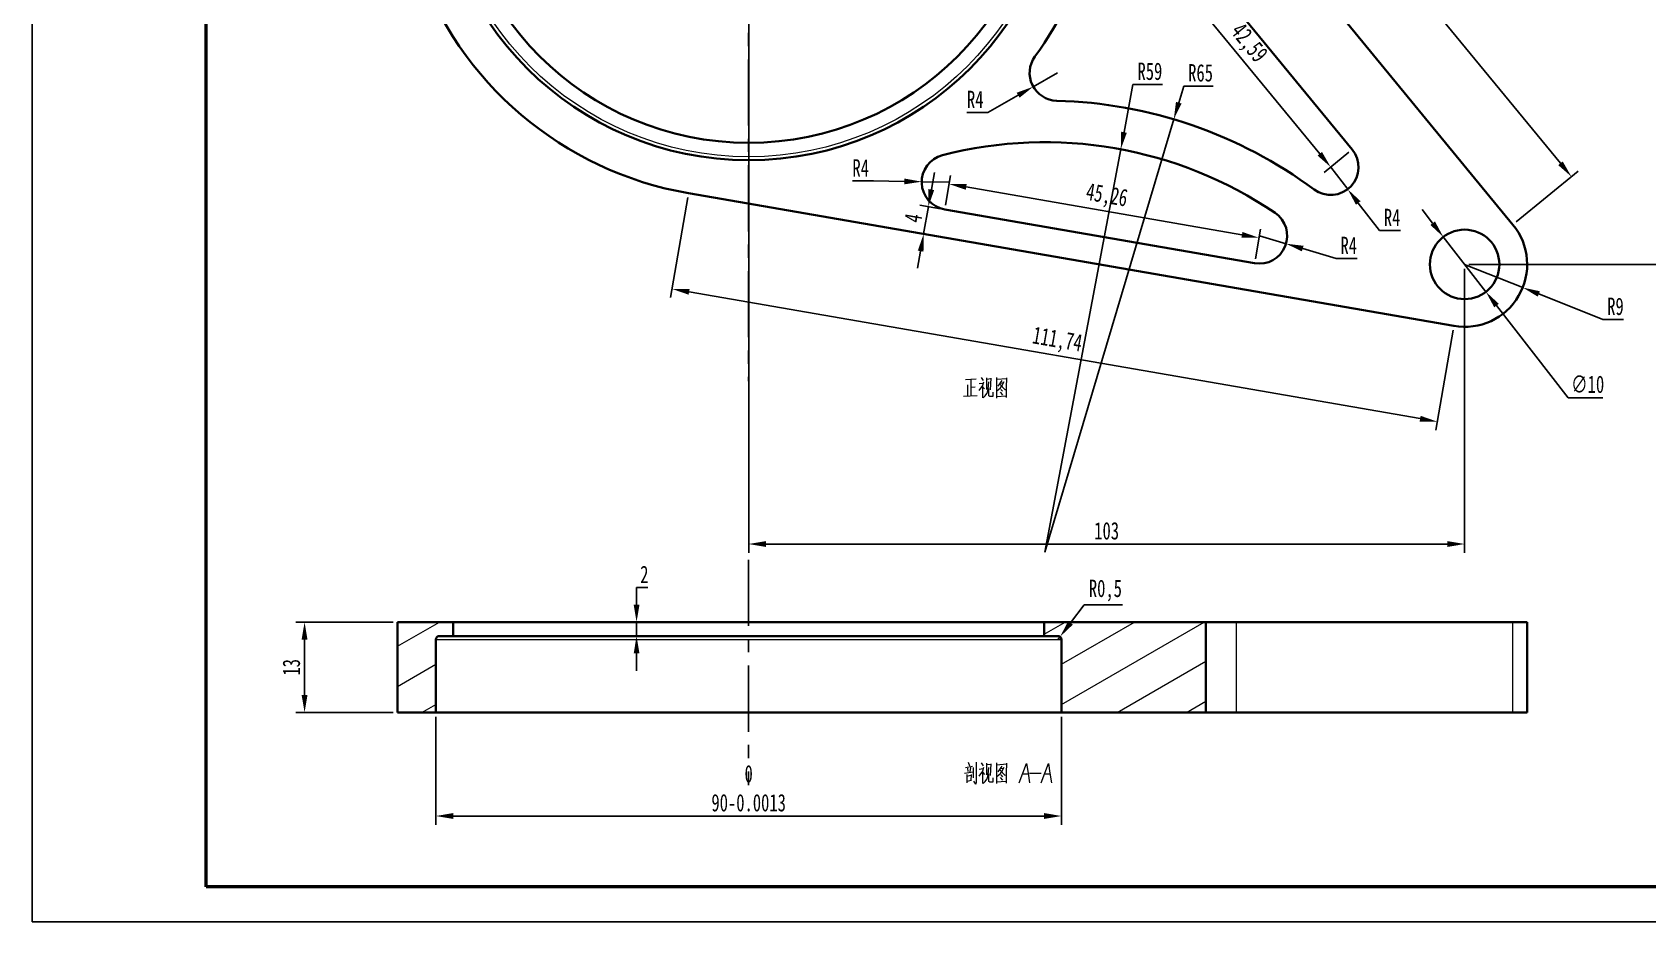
# Model space of a CAD drawing. Header units: millimetres. Extents: x 1050 to 2021, y 766 to 1186.
# Drawn here: x 1050 to 1282.4, y 765.6 to 893.7 of the extents above; entities that cross this region are included whole.
import ezdxf

# ---------------------------------------------------------------- set-up
doc = ezdxf.new("R2010")
doc.units = ezdxf.units.MM
doc.header["$LTSCALE"] = 0.3
doc.linetypes.add('CENTER', pattern=[50.8, 31.75, -6.35, 6.35, -6.35])
for name, color, linetype, lineweight in [('尺寸线', 3, 'Continuous', 25), ('粗实线', 7, 'Continuous', 50), ('细点画线', 1, 'CENTER', 25)]:
    doc.layers.add(name, color=color, linetype=linetype, lineweight=lineweight)
doc.styles.add('NUT Standard', font='simfang.ttf', dxfattribs={"width": 0.7, "height": 2.5})
doc.dimstyles.new('NUT Standard', dxfattribs={"dimtxt": 2.5, "dimasz": 2.5, "dimexe": 1.25, "dimexo": 0.625, "dimtad": 1, "dimtoh": 1, "dimtxsty": 'NUT Standard', "dimcen": 2.5, "dimadec": 0, "dimazin": 0, "dimtfac": 1, "dimtmove": 0, "dimatfit": 3, "dimfxl": 1, "dimarcsym": 0})
doc.dimstyles.new('NUT 公差', dxfattribs={"dimtxt": 2.5, "dimasz": 2.5, "dimexe": 1.25, "dimexo": 0.625, "dimtad": 1, "dimtoh": 1, "dimtxsty": 'NUT Standard', "dimcen": 2.5, "dimadec": 0, "dimazin": 0, "dimtol": 1, "dimtm": 1e-09, "dimtfac": 1, "dimtmove": 0, "dimatfit": 3, "dimfxl": 1, "dimarcsym": 0})

# ---------------------------------------------------------------- blocks, each defined once
blk = doc.blocks.new('*D16')
at = {"layer": 'Defpoints', "color": 0, "transparency": 16777216}
for p in [(1223.3, 914.36), (1271.47, 872.89), (1263.05, 865.98)]:
    blk.add_point(p, dxfattribs=at)
at = {"layer": '尺寸线', "color": 0, "lineweight": -2, "transparency": 16777216}
for p, q in [((1223.78, 914.76), (1232.69, 922.08)), ((1233.31, 919.35), (1269.88, 874.83)), ((1263.53, 866.37), (1272.44, 873.69))]:
    blk.add_line(p, q, dxfattribs=at)
at = {"layer": '尺寸线', "color": 0, "transparency": 16777216}
for points in [[(1233.63, 919.62), (1232.98, 919.09), (1231.72, 921.28)], [(1270.21, 875.09), (1269.56, 874.56), (1271.47, 872.89)]]:
    blk.add_solid(points, dxfattribs=at)
at = {"layer": '尺寸线', "color": 0, "transparency": 16777216, "insert": (1253.19, 898.4), "char_height": 2.5, "attachment_point": 5, "rotation": 309.4039, "style": 'NUT Standard'}
blk.add_mtext('62,62', dxfattribs=at)
blk = doc.blocks.new('*D17')
at = {"layer": 'Defpoints', "color": 0, "transparency": 16777216}
for p in [(1253.03, 864.22), (1259.16, 856.31)]:
    blk.add_point(p, dxfattribs=at)
at = {"layer": '尺寸线', "color": 0, "lineweight": -2, "transparency": 16777216}
for p, q in [((1251.5, 866.19), (1249.97, 868.17)), ((1253.03, 864.22), (1259.16, 856.31)), ((1271, 841.03), (1260.69, 854.33)), ((1275.98, 841.03), (1271, 841.03))]:
    blk.add_line(p, q, dxfattribs=at)
at = {"layer": '尺寸线', "color": 0, "transparency": 16777216}
for points in [[(1251.83, 866.45), (1251.17, 865.94), (1253.03, 864.22)], [(1261.02, 854.59), (1260.36, 854.08), (1259.16, 856.31)]]:
    blk.add_solid(points, dxfattribs=at)
at = {"layer": '尺寸线', "color": 0, "transparency": 16777216, "insert": (1273.8, 842.99), "char_height": 2.5, "attachment_point": 5, "style": 'NUT Standard'}
blk.add_mtext('∅10', dxfattribs=at)
blk = doc.blocks.new('*D18')
at = {"layer": 'Defpoints', "color": 0, "transparency": 16777216}
for p in [(1256.1, 860.26), (1264.46, 856.93)]:
    blk.add_point(p, dxfattribs=at)
at = {"layer": '尺寸线', "color": 0, "lineweight": -2, "transparency": 16777216}
for p, q in [((1256.1, 860.26), (1264.46, 856.93)), ((1276, 852.32), (1266.78, 856)), ((1278.97, 852.32), (1276, 852.32))]:
    blk.add_line(p, q, dxfattribs=at)
at = {"layer": '尺寸线', "color": 0, "transparency": 16777216}
blk.add_solid([(1266.93, 856.39), (1266.62, 855.62), (1264.46, 856.93)], dxfattribs=at)
at = {"layer": '尺寸线', "color": 0, "transparency": 16777216, "insert": (1277.8, 854.21), "char_height": 2.5, "attachment_point": 5, "style": 'NUT Standard'}
blk.add_mtext('R9', dxfattribs=at)
blk = doc.blocks.new('*D37')
at = {"layer": 'Defpoints', "color": 0, "transparency": 16777216}
for p in [(1212.89, 909.7), (1209.81, 907.17), (1239.93, 876.79)]:
    blk.add_point(p, dxfattribs=at)
at = {"layer": '尺寸线', "color": 0, "lineweight": -2, "transparency": 16777216}
for p, q in [((1212.41, 909.31), (1208.84, 906.38)), ((1235.26, 876.19), (1211.39, 905.24)), ((1239.45, 876.4), (1235.88, 873.47))]:
    blk.add_line(p, q, dxfattribs=at)
at = {"layer": '尺寸线', "color": 0, "transparency": 16777216}
for points in [[(1211.72, 905.5), (1211.07, 904.97), (1209.81, 907.17)], [(1235.58, 876.46), (1234.94, 875.93), (1236.84, 874.26)]]:
    blk.add_solid(points, dxfattribs=at)
at = {"layer": '尺寸线', "color": 0, "transparency": 16777216, "insert": (1224.92, 892.03), "char_height": 2.5, "attachment_point": 5, "rotation": 309.4039, "style": 'NUT Standard'}
blk.add_mtext('42,59', dxfattribs=at)
blk = doc.blocks.new('*D38')
at = {"layer": 'Defpoints', "color": 0, "transparency": 16777216}
for p in [(1236.84, 874.25), (1239.28, 871.08)]:
    blk.add_point(p, dxfattribs=at)
at = {"layer": '尺寸线', "color": 0, "lineweight": -2, "transparency": 16777216}
for p, q in [((1236.84, 874.25), (1239.28, 871.08)), ((1243.85, 865.14), (1240.8, 869.1)), ((1246.87, 865.14), (1243.85, 865.14))]:
    blk.add_line(p, q, dxfattribs=at)
at = {"layer": '尺寸线', "color": 0, "transparency": 16777216}
blk.add_solid([(1241.13, 869.36), (1240.47, 868.85), (1239.28, 871.08)], dxfattribs=at)
at = {"layer": '尺寸线', "color": 0, "transparency": 16777216, "insert": (1245.67, 867.02), "char_height": 2.5, "attachment_point": 5, "style": 'NUT Standard'}
blk.add_mtext('R4', dxfattribs=at)
blk = doc.blocks.new('*D39')
at = {"layer": 'Defpoints', "color": 0, "transparency": 16777216}
for p in [(1214.26, 881.15), (1195.71, 818.85)]:
    blk.add_point(p, dxfattribs=at)
at = {"layer": '尺寸线', "color": 0, "lineweight": -2, "transparency": 16777216}
for p, q in [((1215.68, 885.94), (1214.97, 883.54)), ((1219.91, 885.94), (1215.68, 885.94)), ((1195.71, 818.85), (1214.26, 881.15))]:
    blk.add_line(p, q, dxfattribs=at)
at = {"layer": '尺寸线', "color": 0, "transparency": 16777216}
blk.add_solid([(1214.57, 883.66), (1215.37, 883.43), (1214.26, 881.15)], dxfattribs=at)
at = {"layer": '尺寸线', "color": 0, "transparency": 16777216, "insert": (1218.11, 887.83), "char_height": 2.5, "attachment_point": 5, "style": 'NUT Standard'}
blk.add_mtext('R65', dxfattribs=at)
blk = doc.blocks.new('*D40')
at = {"layer": 'Defpoints', "color": 0, "transparency": 16777216}
for p in [(1197.51, 887.83), (1194.04, 885.85)]:
    blk.add_point(p, dxfattribs=at)
at = {"layer": '尺寸线', "color": 0, "lineweight": -2, "transparency": 16777216}
for p, q in [((1197.51, 887.83), (1194.04, 885.85)), ((1187.51, 882.15), (1191.86, 884.62)), ((1184.5, 882.15), (1187.51, 882.15))]:
    blk.add_line(p, q, dxfattribs=at)
at = {"layer": '尺寸线', "color": 0, "transparency": 16777216}
blk.add_solid([(1191.66, 884.98), (1192.07, 884.26), (1194.04, 885.85)], dxfattribs=at)
at = {"layer": '尺寸线', "color": 0, "transparency": 16777216, "insert": (1185.69, 884.02), "char_height": 2.5, "attachment_point": 5, "style": 'NUT Standard'}
blk.add_mtext('R4', dxfattribs=at)
blk = doc.blocks.new('*D42')
at = {"layer": 'Defpoints', "color": 0, "transparency": 16777216}
for p in [(1206.63, 876.83), (1195.71, 818.85)]:
    blk.add_point(p, dxfattribs=at)
at = {"layer": '尺寸线', "color": 0, "lineweight": -2, "transparency": 16777216}
for p, q in [((1208.39, 886.16), (1207.1, 879.29)), ((1212.63, 886.16), (1208.39, 886.16)), ((1195.71, 818.85), (1206.63, 876.83))]:
    blk.add_line(p, q, dxfattribs=at)
at = {"layer": '尺寸线', "color": 0, "transparency": 16777216}
blk.add_solid([(1206.69, 879.37), (1207.5, 879.21), (1206.63, 876.83)], dxfattribs=at)
at = {"layer": '尺寸线', "color": 0, "transparency": 16777216, "insert": (1210.82, 888.05), "char_height": 2.5, "attachment_point": 5, "style": 'NUT Standard'}
blk.add_mtext('R59', dxfattribs=at)
blk = doc.blocks.new('*D43')
at = {"layer": 'Defpoints', "color": 0, "transparency": 16777216}
for p in [(1177.99, 872.17), (1181.99, 872.11)]:
    blk.add_point(p, dxfattribs=at)
at = {"layer": '尺寸线', "color": 0, "lineweight": -2, "transparency": 16777216}
for p, q in [((1168.02, 872.28), (1171.04, 872.28)), ((1171.04, 872.28), (1175.49, 872.21)), ((1181.99, 872.11), (1177.99, 872.17))]:
    blk.add_line(p, q, dxfattribs=at)
at = {"layer": '尺寸线', "color": 0, "transparency": 16777216}
blk.add_solid([(1175.49, 872.63), (1175.48, 871.79), (1177.99, 872.17)], dxfattribs=at)
at = {"layer": '尺寸线', "color": 0, "transparency": 16777216, "insert": (1169.22, 874.15), "char_height": 2.5, "attachment_point": 5, "style": 'NUT Standard'}
blk.add_mtext('R4', dxfattribs=at)
blk = doc.blocks.new('*D44')
at = {"layer": 'Defpoints', "color": 0, "transparency": 16777216}
for p in [(1226.58, 864.37), (1230.41, 863.24)]:
    blk.add_point(p, dxfattribs=at)
at = {"layer": '尺寸线', "color": 0, "lineweight": -2, "transparency": 16777216}
for p, q in [((1226.58, 864.37), (1230.41, 863.24)), ((1237.61, 861.13), (1232.81, 862.54)), ((1240.62, 861.13), (1237.61, 861.13))]:
    blk.add_line(p, q, dxfattribs=at)
at = {"layer": '尺寸线', "color": 0, "transparency": 16777216}
blk.add_solid([(1232.93, 862.94), (1232.69, 862.14), (1230.41, 863.24)], dxfattribs=at)
at = {"layer": '尺寸线', "color": 0, "transparency": 16777216, "insert": (1239.43, 863), "char_height": 2.5, "attachment_point": 5, "style": 'NUT Standard'}
blk.add_mtext('R4', dxfattribs=at)
blk = doc.blocks.new('*D45')
at = {"layer": 'Defpoints', "color": 0, "transparency": 16777216}
for p in [(1181.94, 871.83), (1181.3, 868.17), (1225.89, 860.43)]:
    blk.add_point(p, dxfattribs=at)
at = {"layer": '尺寸线', "color": 0, "lineweight": -2, "transparency": 16777216}
for p, q in [((1181.41, 868.79), (1182.15, 873.06)), ((1224.06, 864.52), (1184.4, 871.41)), ((1226, 861.05), (1226.74, 865.32))]:
    blk.add_line(p, q, dxfattribs=at)
at = {"layer": '尺寸线', "color": 0, "transparency": 16777216}
for points in [[(1184.47, 871.82), (1184.33, 871), (1181.94, 871.83)], [(1224.14, 864.93), (1223.99, 864.11), (1226.53, 864.09)]]:
    blk.add_solid(points, dxfattribs=at)
at = {"layer": '尺寸线', "color": 0, "transparency": 16777216, "insert": (1204.59, 870), "char_height": 2.5, "attachment_point": 5, "rotation": 350.1524, "style": 'NUT Standard'}
blk.add_mtext('45,26', dxfattribs=at)
blk = doc.blocks.new('*D46')
at = {"layer": 'Defpoints', "color": 0, "transparency": 16777216}
for p in [(1144.46, 870.51), (1142.07, 856.73), (1254.56, 851.4)]:
    blk.add_point(p, dxfattribs=at)
at = {"layer": '尺寸线', "color": 0, "lineweight": -2, "transparency": 16777216}
for p, q in [((1144.35, 869.89), (1141.85, 855.5)), ((1249.7, 838.05), (1144.53, 856.31)), ((1254.45, 850.78), (1251.95, 836.39))]:
    blk.add_line(p, q, dxfattribs=at)
at = {"layer": '尺寸线', "color": 0, "transparency": 16777216}
for points in [[(1144.6, 856.72), (1144.46, 855.9), (1142.07, 856.73)], [(1249.77, 838.46), (1249.63, 837.64), (1252.17, 837.62)]]:
    blk.add_solid(points, dxfattribs=at)
at = {"layer": '尺寸线', "color": 0, "transparency": 16777216, "insert": (1197.47, 849.22), "char_height": 2.5, "attachment_point": 5, "rotation": 350.1524, "style": 'NUT Standard'}
blk.add_mtext('111,74', dxfattribs=at)
blk = doc.blocks.new('*D47')
at = {"layer": 'Defpoints', "color": 0, "transparency": 16777216}
for p in [(1199.33, 1035.26), (1256.1, 860.26), (1303.67, 860.26)]:
    blk.add_point(p, dxfattribs=at)
at = {"layer": '尺寸线', "color": 0, "lineweight": -2, "transparency": 16777216}
for p, q in [((1199.96, 1035.26), (1304.92, 1035.26)), ((1303.67, 1032.76), (1303.67, 862.76)), ((1256.72, 860.26), (1304.92, 860.26))]:
    blk.add_line(p, q, dxfattribs=at)
at = {"layer": '尺寸线', "color": 0, "transparency": 16777216}
for points in [[(1303.26, 1032.76), (1304.09, 1032.76), (1303.67, 1035.26)], [(1303.26, 862.76), (1304.09, 862.76), (1303.67, 860.26)]]:
    blk.add_solid(points, dxfattribs=at)
at = {"layer": '尺寸线', "color": 0, "transparency": 16777216, "insert": (1301.79, 947.76), "char_height": 2.5, "attachment_point": 5, "rotation": 90, "style": 'NUT Standard'}
blk.add_mtext('175', dxfattribs=at)
blk = doc.blocks.new('*D49')
at = {"layer": 'Defpoints', "color": 0, "transparency": 16777216}
for p in [(1181.3, 868.17), (1178.27, 864.64), (1180.62, 864.23)]:
    blk.add_point(p, dxfattribs=at)
at = {"layer": '尺寸线', "color": 0, "lineweight": -2, "transparency": 16777216}
for p, q in [((1179.38, 871.04), (1179.81, 873.51)), ((1180.69, 868.28), (1177.72, 868.79)), ((1178.95, 868.58), (1178.27, 864.64)), ((1180, 864.34), (1177.04, 864.85)), ((1177.84, 862.18), (1177.41, 859.71))]:
    blk.add_line(p, q, dxfattribs=at)
at = {"layer": '尺寸线', "color": 0, "transparency": 16777216}
for points in [[(1178.97, 871.11), (1179.79, 870.97), (1178.95, 868.58)], [(1177.43, 862.25), (1178.25, 862.1), (1178.27, 864.64)]]:
    blk.add_solid(points, dxfattribs=at)
at = {"layer": '尺寸线', "color": 0, "transparency": 16777216, "insert": (1176.76, 866.93), "char_height": 2.5, "attachment_point": 5, "rotation": 80.1524, "style": 'NUT Standard'}
blk.add_mtext('4', dxfattribs=at)
blk = doc.blocks.new('*D52')
at = {"layer": 'Defpoints', "color": 0, "transparency": 16777216}
for p in [(1089.21, 808.75), (1102.6, 808.75), (1102.6, 795.75)]:
    blk.add_point(p, dxfattribs=at)
at = {"layer": '尺寸线', "color": 0, "lineweight": -2, "transparency": 16777216}
for p, q in [((1101.97, 808.75), (1087.96, 808.75)), ((1089.21, 798.25), (1089.21, 806.25)), ((1101.97, 795.75), (1087.96, 795.75))]:
    blk.add_line(p, q, dxfattribs=at)
at = {"layer": '尺寸线', "color": 0, "transparency": 16777216}
for points in [[(1088.79, 806.25), (1089.63, 806.25), (1089.21, 808.75)], [(1088.79, 798.25), (1089.63, 798.25), (1089.21, 795.75)]]:
    blk.add_solid(points, dxfattribs=at)
at = {"layer": '尺寸线', "color": 0, "transparency": 16777216, "insert": (1087.32, 802.25), "char_height": 2.5, "attachment_point": 5, "rotation": 90, "style": 'NUT Standard'}
blk.add_mtext('13', dxfattribs=at)
blk = doc.blocks.new('*D53')
at = {"layer": 'Defpoints', "color": 0, "transparency": 16777216}
for p in [(1197.9, 806.65), (1197.6, 806.25)]:
    blk.add_point(p, dxfattribs=at)
at = {"layer": '尺寸线', "color": 0, "lineweight": -2, "transparency": 16777216}
for p, q in [((1201.35, 811.23), (1199.4, 808.65)), ((1206.86, 811.23), (1201.35, 811.23)), ((1197.6, 806.25), (1197.9, 806.65))]:
    blk.add_line(p, q, dxfattribs=at)
at = {"layer": '尺寸线', "color": 0, "transparency": 16777216}
blk.add_solid([(1199.07, 808.9), (1199.74, 808.4), (1197.9, 806.65)], dxfattribs=at)
at = {"layer": '尺寸线', "color": 0, "transparency": 16777216, "insert": (1204.42, 813.3), "char_height": 2.5, "attachment_point": 5, "style": 'NUT Standard'}
blk.add_mtext('R0,5', dxfattribs=at)
blk = doc.blocks.new('*D54')
at = {"layer": 'Defpoints', "color": 0, "transparency": 16777216}
for p in [(1110.6, 808.75), (1136.97, 808.75), (1110.6, 806.75)]:
    blk.add_point(p, dxfattribs=at)
at = {"layer": '尺寸线', "color": 0, "lineweight": -2, "transparency": 16777216}
for p, q in [((1136.97, 811.25), (1136.97, 813.75)), ((1136.97, 813.75), (1138.59, 813.75)), ((1111.22, 808.75), (1138.22, 808.75)), ((1136.97, 806.75), (1136.97, 808.75)), ((1111.22, 806.75), (1138.22, 806.75)), ((1136.97, 804.25), (1136.97, 801.75))]:
    blk.add_line(p, q, dxfattribs=at)
at = {"layer": '尺寸线', "color": 0, "transparency": 16777216}
for points in [[(1136.56, 811.25), (1137.39, 811.25), (1136.97, 808.75)], [(1136.56, 804.25), (1137.39, 804.25), (1136.97, 806.75)]]:
    blk.add_solid(points, dxfattribs=at)
at = {"layer": '尺寸线', "color": 0, "transparency": 16777216, "insert": (1138.09, 815.63), "char_height": 2.5, "attachment_point": 5, "style": 'NUT Standard'}
blk.add_mtext('2', dxfattribs=at)
blk = doc.blocks.new('*D59')
at = {"layer": 'Defpoints', "color": 0, "transparency": 16777216}
for p in [(1153.1, 920.26), (1256.1, 860.26), (1256.1, 820)]:
    blk.add_point(p, dxfattribs=at)
at = {"layer": '尺寸线', "color": 0, "lineweight": -2, "transparency": 16777216}
for p, q in [((1153.1, 919.64), (1153.1, 818.75)), ((1256.1, 859.64), (1256.1, 818.75)), ((1155.6, 820), (1253.6, 820))]:
    blk.add_line(p, q, dxfattribs=at)
at = {"layer": '尺寸线', "color": 0, "transparency": 16777216}
for points in [[(1155.6, 820.42), (1155.6, 819.58), (1153.1, 820)], [(1253.6, 820.42), (1253.6, 819.58), (1256.1, 820)]]:
    blk.add_solid(points, dxfattribs=at)
at = {"layer": '尺寸线', "color": 0, "transparency": 16777216, "insert": (1204.6, 821.89), "char_height": 2.5, "attachment_point": 5, "style": 'NUT Standard'}
blk.add_mtext('103', dxfattribs=at)
blk = doc.blocks.new('*D61')
at = {"layer": 'Defpoints', "color": 0, "transparency": 16777216}
for p in [(1108.1, 795.75), (1198.1, 795.75), (1198.1, 780.84)]:
    blk.add_point(p, dxfattribs=at)
at = {"layer": '尺寸线', "color": 0, "lineweight": -2, "transparency": 16777216}
for p, q in [((1108.1, 795.13), (1108.1, 779.59)), ((1198.1, 795.13), (1198.1, 779.59)), ((1110.6, 780.84), (1195.6, 780.84))]:
    blk.add_line(p, q, dxfattribs=at)
at = {"layer": '尺寸线', "color": 0, "transparency": 16777216}
for points in [[(1110.6, 781.26), (1110.6, 780.42), (1108.1, 780.84)], [(1195.6, 781.26), (1195.6, 780.42), (1198.1, 780.84)]]:
    blk.add_solid(points, dxfattribs=at)
at = {"layer": '尺寸线', "color": 0, "transparency": 16777216, "insert": (1153.1, 784.82), "char_height": 2.5, "width": 4.88, "attachment_point": 5, "style": 'NUT Standard'}
blk.add_mtext('0\\P90-0.0013', dxfattribs=at)

msp = doc.modelspace()

# ---------------------------------------------------------------- linework, layer by layer
for p, q in [((1050.042, 765.619), (1050.042, 1062.619)), ((1470.042, 765.619), (1050.042, 765.619))]:
    msp.add_line(p, q)
at = {"color": 7, "lineweight": 35}
for p, q in [((1223.298, 914.364), (1263.05, 865.976)), ((1239.928, 876.793), (1212.891, 909.703)), ((1254.556, 851.396), (1144.459, 870.507)), ((1225.892, 860.432), (1181.301, 868.172)), ((1110.596, 808.752), (1102.596, 808.752)), ((1102.596, 795.752), (1102.596, 808.752)), ((1195.596, 808.752), (1110.596, 808.752)), ((1110.596, 806.752), (1110.596, 808.752)), ((1195.596, 806.752), (1195.596, 808.752)), ((1218.89, 808.752), (1195.596, 808.752)), ((1218.89, 795.752), (1218.89, 808.752)), ((1223.298, 808.752), (1218.89, 808.752)), ((1223.298, 808.752), (1263.05, 808.752)), ((1265.096, 808.752), (1263.05, 808.752)), ((1265.096, 795.752), (1265.096, 808.752)), ((1108.596, 806.752), (1110.596, 806.752)), ((1110.596, 806.752), (1195.596, 806.752)), ((1195.596, 806.752), (1197.596, 806.752)), ((1108.096, 806.252), (1108.096, 795.752)), ((1198.096, 806.252), (1198.096, 795.752)), ((1108.096, 795.752), (1102.596, 795.752)), ((1108.096, 795.752), (1198.096, 795.752)), ((1218.89, 795.752), (1198.096, 795.752)), ((1223.298, 795.752), (1218.89, 795.752)), ((1223.298, 795.752), (1263.05, 795.752)), ((1265.096, 795.752), (1263.05, 795.752))]:
    msp.add_line(p, q, dxfattribs=at)
at = {"color": 7, "lineweight": 13}
for p, q in [((1102.596, 805.279), (1108.612, 808.752)), ((1195.596, 807.011), (1198.612, 808.752)), ((1198.096, 796.907), (1218.612, 808.752)), ((1198.096, 802.68), (1208.612, 808.752)), ((1223.298, 795.752), (1223.298, 808.752)), ((1263.05, 795.752), (1263.05, 808.752)), ((1108.096, 806.252), (1198.096, 806.252)), ((1102.596, 799.505), (1108.096, 802.68)), ((1206.096, 795.752), (1218.89, 803.139)), ((1216.096, 795.752), (1218.89, 797.366)), ((1106.096, 795.752), (1108.096, 796.907))]:
    msp.add_line(p, q, dxfattribs=at)
for points in [[(1184.301, 843.703), (1185.806, 843.773)], [(1185.071, 843.703), (1185.071, 842.548), (1185.071, 841.358)], [(1186.541, 843.983), (1186.821, 843.563)], [(1187.311, 843.948), (1187.311, 842.268)], [(1187.976, 843.773), (1187.311, 843.703)], [(1187.906, 842.198), (1187.976, 843.878)], [(1188.746, 843.983), (1188.746, 842.513), (1188.746, 841.008)], [(1188.746, 843.948), (1188.746, 842.548), (1188.746, 841.148)], [(1190.216, 843.808), (1188.746, 843.668)], [(1190.181, 841.183), (1190.181, 842.548), (1190.216, 843.948)], [(1184.021, 841.288), (1185.981, 841.393)], [(1184.581, 842.898), (1184.581, 841.323)], [(1185.071, 842.583), (1185.701, 842.653)], [(1186.891, 843.318), (1186.716, 842.828), (1186.226, 842.093)], [(1186.261, 843.108), (1186.821, 843.178)], [(1186.716, 842.828), (1186.716, 841.043)], [(1186.716, 842.653), (1187.031, 842.338)], [(1186.821, 841.043), (1187.101, 841.323)], [(1187.101, 841.323), (1187.346, 841.673)], [(1187.521, 842.303), (1187.346, 841.673)], [(1187.626, 843.353), (1187.521, 842.303)], [(1187.661, 841.323), (1187.661, 842.408)], [(1187.801, 841.218), (1187.661, 841.323)], [(1188.221, 841.848), (1188.221, 841.218)], [(1188.746, 841.253), (1190.111, 841.358)], [(1188.816, 842.058), (1189.306, 842.478)], [(1189.516, 843.528), (1188.956, 842.723)], [(1189.271, 842.968), (1189.971, 842.233)], [(1189.271, 841.883), (1189.621, 841.498)], [(1189.306, 843.178), (1189.761, 843.248)], [(1189.306, 842.478), (1189.516, 842.758)], [(1189.376, 842.268), (1189.621, 841.988)], [(1189.516, 842.758), (1189.866, 843.388)], [(1189.971, 842.233), (1190.146, 842.268)], [(1190.181, 841.078), (1190.181, 841.183), (1190.111, 841.358)], [(1188.221, 841.218), (1187.801, 841.218)], [(1184.301, 787.842), (1185.281, 788.017)], [(1184.686, 788.577), (1184.861, 788.052)], [(1185.456, 786.337), (1185.456, 787.842)], [(1185.806, 788.577), (1185.806, 787.177), (1185.806, 785.742), (1185.771, 785.427), (1185.491, 785.847)], [(1186.541, 788.472), (1186.821, 788.052)], [(1187.311, 788.437), (1187.311, 786.757)], [(1187.976, 788.262), (1187.311, 788.192)], [(1187.626, 787.842), (1187.521, 786.792)], [(1187.906, 786.687), (1187.976, 788.367)], [(1188.746, 788.472), (1188.746, 787.002), (1188.746, 785.497)], [(1188.746, 788.437), (1188.746, 787.037), (1188.746, 785.637)], [(1190.216, 788.297), (1188.746, 788.157)], [(1189.516, 788.017), (1188.956, 787.212)], [(1189.516, 787.247), (1189.866, 787.877)], [(1190.181, 785.672), (1190.181, 787.037), (1190.216, 788.437)], [(1192.036, 785.602), (1192.561, 787.002), (1193.086, 788.402), (1193.296, 787.002), (1193.506, 785.602)], [(1195.186, 785.602), (1195.711, 787.002), (1196.236, 788.402), (1196.446, 787.002), (1196.656, 785.602)], [(1184.126, 787.002), (1185.386, 787.212)], [(1184.476, 786.827), (1184.476, 785.637)], [(1184.476, 786.582), (1185.071, 786.722)], [(1185.141, 785.952), (1184.476, 785.812)], [(1184.581, 787.737), (1184.651, 787.247)], [(1185.036, 787.807), (1184.896, 787.212)], [(1185.106, 786.827), (1185.071, 785.952)], [(1186.891, 787.807), (1186.716, 787.317), (1186.226, 786.582)], [(1186.261, 787.597), (1186.821, 787.667)], [(1186.716, 787.317), (1186.716, 785.532)], [(1186.716, 787.142), (1187.031, 786.827)], [(1186.821, 785.532), (1187.101, 785.812)], [(1187.101, 785.812), (1187.346, 786.162)], [(1187.521, 786.792), (1187.346, 786.162)], [(1187.661, 785.812), (1187.661, 786.897)], [(1187.801, 785.707), (1187.661, 785.812)], [(1188.221, 785.707), (1187.801, 785.707)], [(1188.221, 786.337), (1188.221, 785.707)], [(1188.746, 785.742), (1190.111, 785.847)], [(1188.816, 786.547), (1189.306, 786.967)], [(1189.271, 787.457), (1189.971, 786.722)], [(1189.271, 786.372), (1189.621, 785.987)], [(1189.306, 787.667), (1189.761, 787.737)], [(1189.306, 786.967), (1189.516, 787.247)], [(1189.376, 786.757), (1189.621, 786.477)], [(1189.971, 786.722), (1190.146, 786.757)], [(1190.181, 785.567), (1190.181, 785.672), (1190.111, 785.847)], [(1192.526, 786.897), (1193.296, 786.897)], [(1193.506, 787.002), (1195.186, 787.002)], [(1195.676, 786.897), (1196.446, 786.897)]]:
    msp.add_lwpolyline(points, dxfattribs=at)
at = {"color": 7, "lineweight": 35}
for centre, radius in [((1153.096, 920.263), 45), ((1153.096, 920.263), 42.5), ((1256.096, 860.263), 5)]:
    msp.add_circle(centre, radius, dxfattribs=at)
at = {"color": 7, "lineweight": 13}
msp.add_circle((1153.096, 920.263), 44.5, dxfattribs=at)
at = {"color": 7, "lineweight": 35}
for centre, radius, start, end in [((1153.096, 920.263), 50.5, 138.04428, 260.15236), ((1153.096, 920.263), 51, 323.86242, 345.39929), ((1197.514, 887.828), 4, 143.86242, 268.49971), ((1195.707, 818.852), 65, 53.40983, 88.49972), ((1195.707, 818.852), 59, 55.85769, 104.44703), ((1236.837, 874.254), 4, 233.40983, 39.40396), ((1181.986, 872.113), 4, 104.44703, 260.15236), ((1226.576, 864.373), 4, 260.15236, 55.85769), ((1256.096, 860.263), 9, 260.15236, 39.40396), ((1108.596, 806.252), 0.5, 90, 180.00001), ((1197.596, 806.252), 0.5, 0, 90)]:
    msp.add_arc(centre, radius, start, end, dxfattribs=at)
at = {"layer": '粗实线'}
for p, q in [((1075.042, 770.619), (1075.042, 1057.619)), ((1465.042, 770.619), (1075.042, 770.619))]:
    msp.add_line(p, q, dxfattribs=at)
at = {"layer": '细点画线'}
for p, q in [((1153.096, 920.263), (1153.096, 843.427)), ((1153.096, 817.744), (1153.096, 785.262))]:
    msp.add_line(p, q, dxfattribs=at)

# ---------------------------------------------------------------- dimensions: what is measured, and where the dimension line sits
at = {"layer": '尺寸线'}
for base, p1, p2, picture, middle in [((1303.674, 860.263), (1199.332, 1035.263), (1256.096, 860.263), '*D47', (1301.785, 947.763)), ((1089.209, 808.752), (1102.596, 795.752), (1102.596, 808.752), '*D52', (1087.32, 802.252))]:
    dim = msp.add_linear_dim(base=base, p1=p1, p2=p2, angle=90, dimstyle='NUT Standard', dxfattribs=at)
    dim.commit()
    dim.dimension.update_dxf_attribs({"geometry": picture, "text_midpoint": middle})
for p1, p2, distance, picture, middle in [((1223.298, 914.364), (1263.05, 865.976), 10.899, '*D16', (1253.193, 898.401)), ((1239.928, 876.793), (1212.891, 909.703), 3.991, '*D37', (1224.924, 892.028)), ((1181.301, 868.172), (1180.617, 864.231), -2.383, '*D49', (1176.764, 866.93)), ((1225.892, 860.432), (1181.301, 868.172), -3.716, '*D45', (1204.586, 870)), ((1254.556, 851.396), (1144.459, 870.507), 13.979, '*D46', (1197.47, 849.216)), ((1110.596, 806.752), (1110.596, 808.752), -26.376, '*D54', (1138.092, 815.627))]:
    dim = msp.add_aligned_dim(p1=p1, p2=p2, distance=distance, dimstyle='NUT Standard', dxfattribs=at)
    dim.commit()
    dim.dimension.update_dxf_attribs({"geometry": picture, "text_midpoint": middle})
dim = msp.add_linear_dim(base=(1256.096, 820.001), p1=(1153.096, 920.263), p2=(1256.096, 860.263), dimstyle='NUT Standard', dxfattribs=at)
dim.commit()
dim.dimension.update_dxf_attribs({"geometry": '*D59', "text_midpoint": (1204.596, 821.89)})
for center, mpoint, picture, middle in [((1197.514, 887.828), (1194.036, 885.853), '*D40', (1185.694, 884.023)), ((1195.707, 818.852), (1214.258, 881.149), '*D39', (1218.11, 887.83)), ((1236.837, 874.254), (1239.277, 871.084), '*D38', (1245.673, 867.016)), ((1226.576, 864.373), (1230.413, 863.244), '*D44', (1239.429, 863.002))]:
    dim = msp.add_radius_dim(center=center, mpoint=mpoint, dimstyle='NUT Standard', dxfattribs=at)
    dim.commit()
    dim.dimension.update_dxf_attribs({"geometry": picture, "text_midpoint": middle})
for center, mpoint, picture, middle in [((1195.707, 818.852), (1206.632, 876.832), '*D42', (1210.825, 886.158)), ((1181.986, 872.113), (1177.986, 872.173), '*D43', (1171.038, 872.277)), ((1256.096, 860.263), (1264.455, 856.929), '*D18', (1277.799, 852.323)), ((1197.596, 806.252), (1197.897, 806.651), '*D53', (1204.418, 811.231))]:
    dim = msp.add_radius_dim(center=center, mpoint=mpoint, dimstyle='NUT Standard', dxfattribs=at)
    dim.commit()
    dim.dimension.update_dxf_attribs({"geometry": picture, "text_midpoint": middle, "dimtype": 164})
dim = msp.add_diameter_dim_2p(p1=(1253.033, 864.216), p2=(1259.158, 856.311), dimstyle='NUT Standard', dxfattribs=at)
dim.commit()
dim.dimension.update_dxf_attribs({"geometry": '*D17', "text_midpoint": (1273.804, 841.025), "dimtype": 163})
dim = msp.add_linear_dim(base=(1198.096, 780.839), p1=(1108.096, 795.752), p2=(1198.096, 795.752), text='0\\P90-0.0013', dimstyle='NUT 公差', dxfattribs=at)
dim.commit()
dim.dimension.update_dxf_attribs({"geometry": '*D61', "text_midpoint": (1153.096, 784.818)})

doc.saveas('drawing.dxf')
